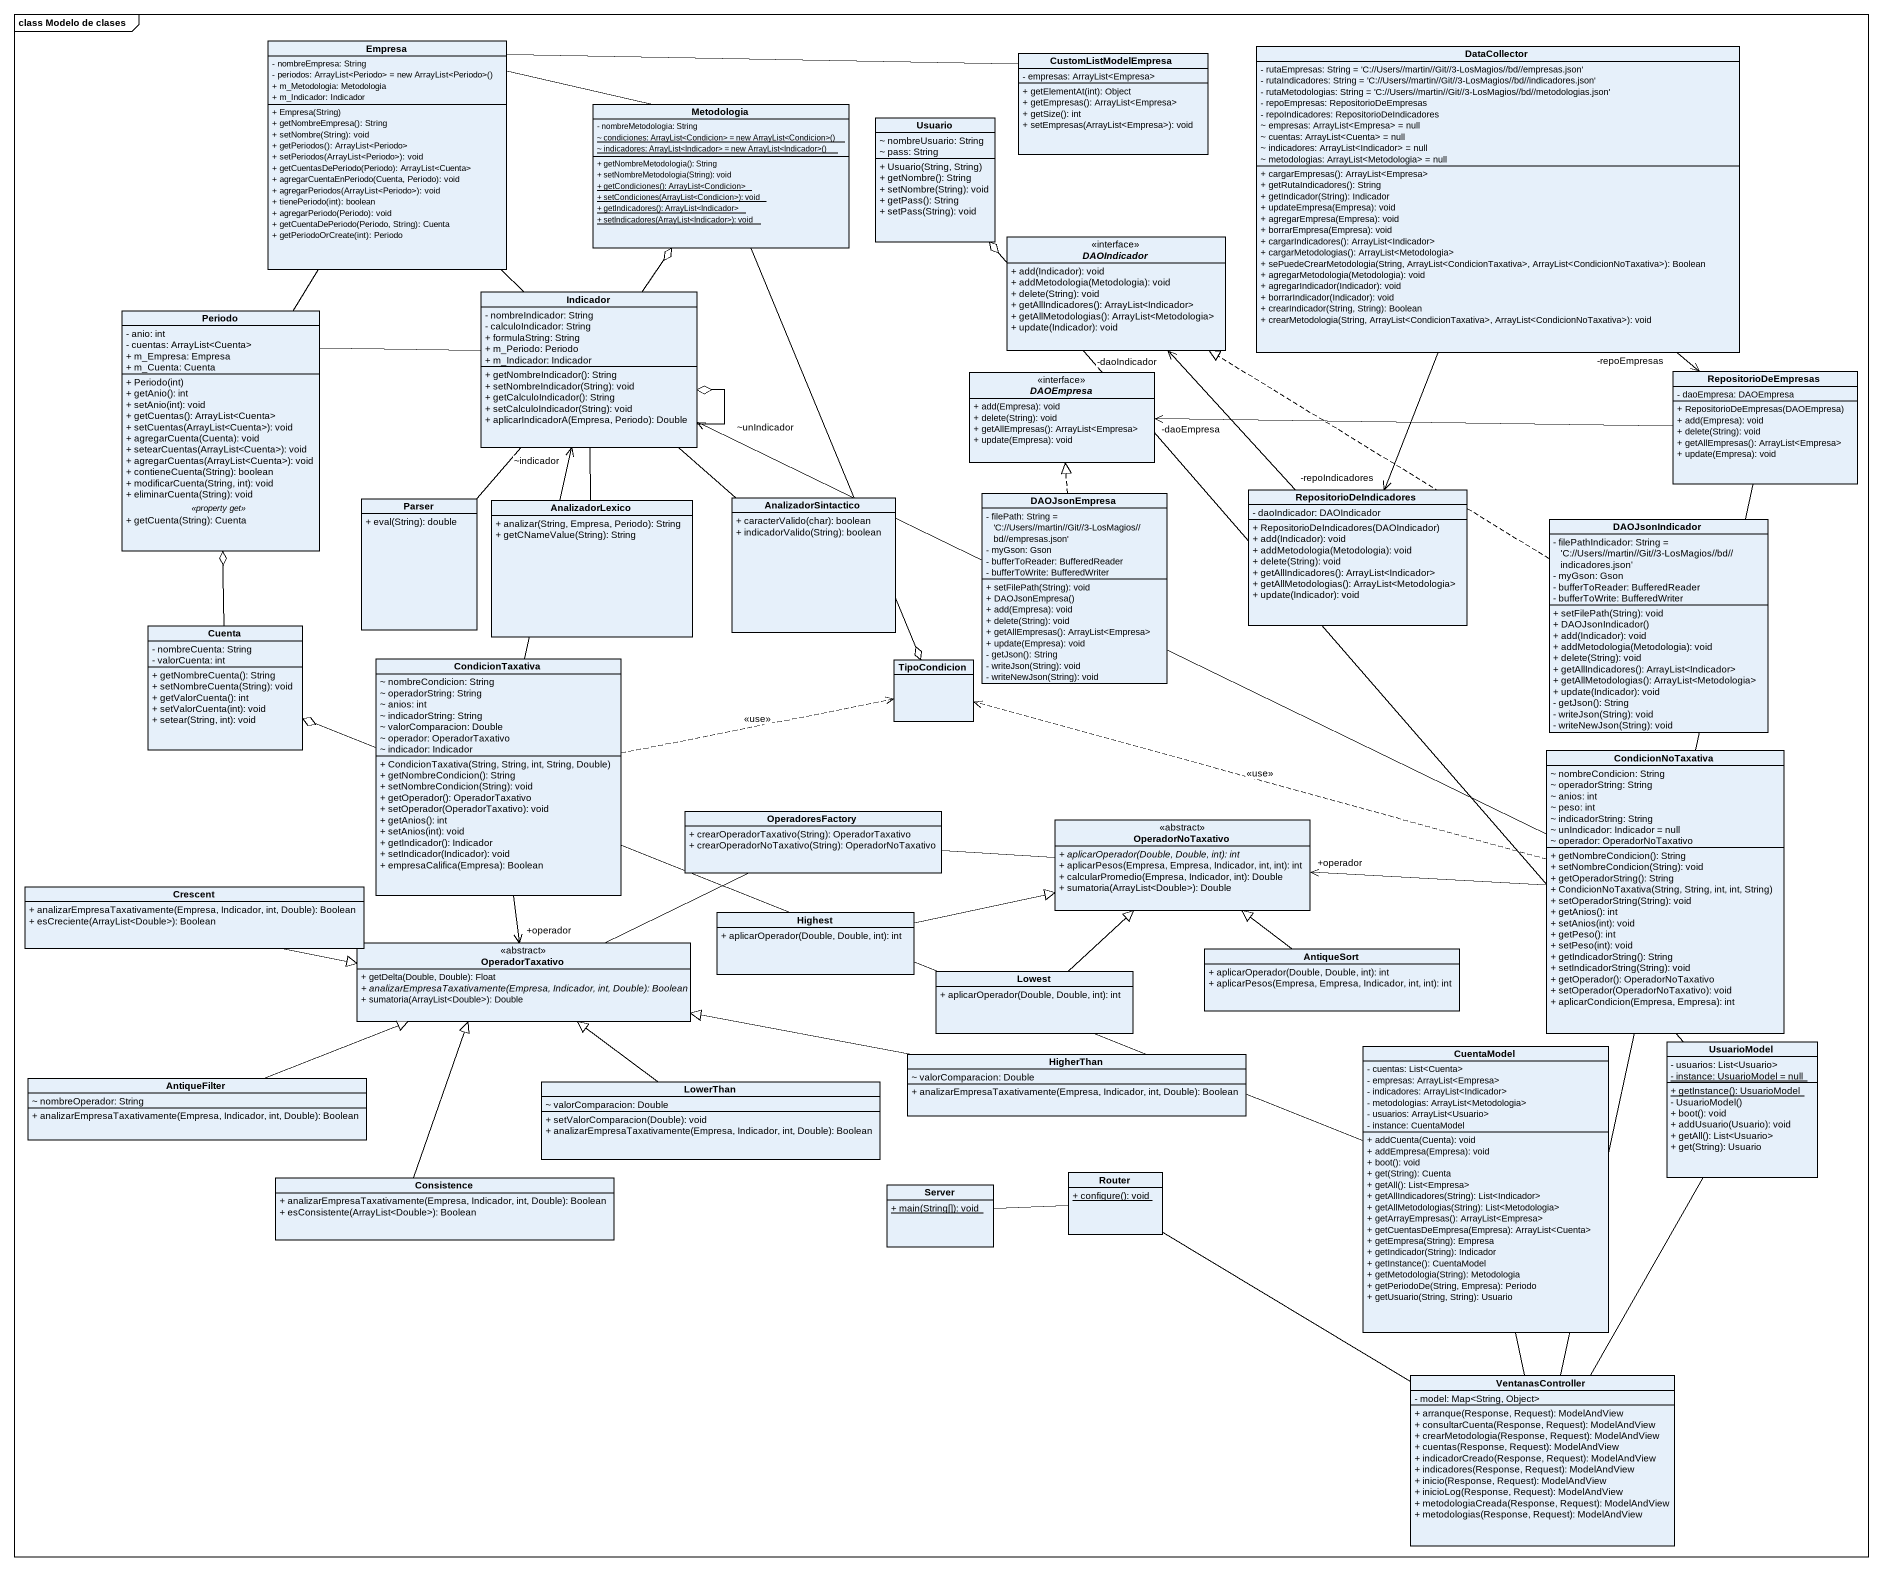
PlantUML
@startuml
mainframe class Modelo de clases
hide circle
hide empty members
skinparam classAttributeIconSize 0
class Empresa {
  - nombreEmpresa: String
  {field} - periodos: ArrayList<Periodo> = new ArrayList<Periodo>()
  + m_Metodologia: Metodologia
  + m_Indicador: Indicador
  + Empresa(String)
  + getNombreEmpresa(): String
  + setNombre(String): void
  + getPeriodos(): ArrayList<Periodo>
  + setPeriodos(ArrayList<Periodo>): void
  + getCuentasDePeriodo(Periodo): ArrayList<Cuenta>
  + agregarCuentaEnPeriodo(Cuenta, Periodo): void
  + agregarPeriodos(ArrayList<Periodo>): void
  + tienePeriodo(int): boolean
  + agregarPeriodo(Periodo): void
  + getCuentaDePeriodo(Periodo, String): Cuenta
  + getPeriodoOrCreate(int): Periodo
}
class DataCollector {
  - rutaEmpresas: String = 'C:~//Users~//martin~//Git~//3-LosMagios~//bd~//empresas.json'
  - rutaIndicadores: String = 'C:~//Users~//martin~//Git~//3-LosMagios~//bd~//indicadores.json'
  - rutaMetodologias: String = 'C:~//Users~//martin~//Git~//3-LosMagios~//bd~//metodologias.json'
  - repoEmpresas: RepositorioDeEmpresas
  - repoIndicadores: RepositorioDeIndicadores
  ~ empresas: ArrayList<Empresa> = null
  ~ cuentas: ArrayList<Cuenta> = null
  ~ indicadores: ArrayList<Indicador> = null
  ~ metodologias: ArrayList<Metodologia> = null
  + cargarEmpresas(): ArrayList<Empresa>
  + getRutaIndicadores(): String
  + getIndicador(String): Indicador
  + updateEmpresa(Empresa): void
  + agregarEmpresa(Empresa): void
  + borrarEmpresa(Empresa): void
  + cargarIndicadores(): ArrayList<Indicador>
  + cargarMetodologias(): ArrayList<Metodologia>
  + sePuedeCrearMetodologia(String, ArrayList<CondicionTaxativa>, ArrayList<CondicionNoTaxativa>): Boolean
  + agregarMetodologia(Metodologia): void
  + agregarIndicador(Indicador): void
  + borrarIndicador(Indicador): void
  + crearIndicador(String, String): Boolean
  + crearMetodologia(String, ArrayList<CondicionTaxativa>, ArrayList<CondicionNoTaxativa>): void
}
class CustomListModelEmpresa {
  - empresas: ArrayList<Empresa>
  + getElementAt(int): Object
  + getEmpresas(): ArrayList<Empresa>
  + getSize(): int
  + setEmpresas(ArrayList<Empresa>): void
}
class Metodologia {
  - nombreMetodologia: String
  {static} {field} ~ condiciones: ArrayList<Condicion> = new ArrayList<Condicion>()
  {static} {field} ~ indicadores: ArrayList<Indicador> = new ArrayList<Indicador>()
  + getNombreMetodologia(): String
  + setNombreMetodologia(String): void
  {static} + getCondiciones(): ArrayList<Condicion>
  {static} + setCondiciones(ArrayList<Condicion>): void
  {static} + getIndicadores(): ArrayList<Indicador>
  {static} + setIndicadores(ArrayList<Indicador>): void
}
class Usuario {
  ~ nombreUsuario: String
  ~ pass: String
  + Usuario(String, String)
  + getNombre(): String
  + setNombre(String): void
  + getPass(): String
  + setPass(String): void
}
abstract class DAOIndicador <<interface>> {
  + add(Indicador): void
  + addMetodologia(Metodologia): void
  + delete(String): void
  + getAllIndicadores(): ArrayList<Indicador>
  + getAllMetodologias(): ArrayList<Metodologia>
  + update(Indicador): void
}
class Periodo {
  - anio: int
  - cuentas: ArrayList<Cuenta>
  + m_Empresa: Empresa
  + m_Cuenta: Cuenta
  --
  + Periodo(int)
  + getAnio(): int
  + setAnio(int): void
  + getCuentas(): ArrayList<Cuenta>
  + setCuentas(ArrayList<Cuenta>): void
  + agregarCuenta(Cuenta): void
  + setearCuentas(ArrayList<Cuenta>): void
  + agregarCuentas(ArrayList<Cuenta>): void
  + contieneCuenta(String): boolean
  + modificarCuenta(String, int): void
  + eliminarCuenta(String): void
  .. <<property get>> ..
  + getCuenta(String): Cuenta
}
class Indicador {
  - nombreIndicador: String
  - calculoIndicador: String
  + formulaString: String
  + m_Periodo: Periodo
  + m_Indicador: Indicador
  + getNombreIndicador(): String
  + setNombreIndicador(String): void
  + getCalculoIndicador(): String
  + setCalculoIndicador(String): void
  + aplicarIndicadorA(Empresa, Periodo): Double
}
class RepositorioDeEmpresas {
  - daoEmpresa: DAOEmpresa
  + RepositorioDeEmpresas(DAOEmpresa)
  + add(Empresa): void
  + delete(String): void
  + getAllEmpresas(): ArrayList<Empresa>
  + update(Empresa): void
}
abstract class DAOEmpresa <<interface>> {
  + add(Empresa): void
  + delete(String): void
  + getAllEmpresas(): ArrayList<Empresa>
  + update(Empresa): void
}
class RepositorioDeIndicadores {
  - daoIndicador: DAOIndicador
  + RepositorioDeIndicadores(DAOIndicador)
  + add(Indicador): void
  + addMetodologia(Metodologia): void
  + delete(String): void
  + getAllIndicadores(): ArrayList<Indicador>
  + getAllMetodologias(): ArrayList<Metodologia>
  + update(Indicador): void
}
class Parser {
  + eval(String): double
}
class AnalizadorLexico {
  + analizar(String, Empresa, Periodo): String
  + getCNameValue(String): String
}
class AnalizadorSintactico {
  + caracterValido(char): boolean
  + indicadorValido(String): boolean
}
class DAOJsonEmpresa {
  - filePath: String = 'C:~//Users~//martin~//Git~//3-LosMagios~//bd~//empresas.json'
  - myGson: Gson
  - bufferToReader: BufferedReader
  - bufferToWrite: BufferedWriter
  + setFilePath(String): void
  + DAOJsonEmpresa()
  + add(Empresa): void
  + delete(String): void
  + getAllEmpresas(): ArrayList<Empresa>
  + update(Empresa): void
  - getJson(): String
  - writeJson(String): void
  - writeNewJson(String): void
}
class DAOJsonIndicador {
  - filePathIndicador: String = 'C:~//Users~//martin~//Git~//3-LosMagios~//bd~//indicadores.json'
  - myGson: Gson
  - bufferToReader: BufferedReader
  - bufferToWrite: BufferedWriter
  + setFilePath(String): void
  + DAOJsonIndicador()
  + add(Indicador): void
  + addMetodologia(Metodologia): void
  + delete(String): void
  + getAllIndicadores(): ArrayList<Indicador>
  + getAllMetodologias(): ArrayList<Metodologia>
  + update(Indicador): void
  - getJson(): String
  - writeJson(String): void
  - writeNewJson(String): void
}
class Cuenta {
  - nombreCuenta: String
  - valorCuenta: int
  + getNombreCuenta(): String
  + setNombreCuenta(String): void
  + getValorCuenta(): int
  + setValorCuenta(int): void
  + setear(String, int): void
}
class CondicionTaxativa {
  ~ nombreCondicion: String
  ~ operadorString: String
  ~ anios: int
  ~ indicadorString: String
  ~ valorComparacion: Double
  ~ operador: OperadorTaxativo
  ~ indicador: Indicador
  + CondicionTaxativa(String, String, int, String, Double)
  + getNombreCondicion(): String
  + setNombreCondicion(String): void
  + getOperador(): OperadorTaxativo
  + setOperador(OperadorTaxativo): void
  + getAnios(): int
  + setAnios(int): void
  + getIndicador(): Indicador
  + setIndicador(Indicador): void
  + empresaCalifica(Empresa): Boolean
}
class TipoCondicion
class CondicionNoTaxativa {
  ~ nombreCondicion: String
  ~ operadorString: String
  ~ anios: int
  ~ peso: int
  ~ indicadorString: String
  ~ unIndicador: Indicador = null
  ~ operador: OperadorNoTaxativo
  + getNombreCondicion(): String
  + setNombreCondicion(String): void
  + getOperadorString(): String
  + CondicionNoTaxativa(String, String, int, int, String)
  + setOperadorString(String): void
  + getAnios(): int
  + setAnios(int): void
  + getPeso(): int
  + setPeso(int): void
  + getIndicadorString(): String
  + setIndicadorString(String): void
  + getOperador(): OperadorNoTaxativo
  + setOperador(OperadorNoTaxativo): void
  + aplicarCondicion(Empresa, Empresa): int
}
class OperadoresFactory {
  + crearOperadorTaxativo(String): OperadorTaxativo
  + crearOperadorNoTaxativo(String): OperadorNoTaxativo
}
class OperadorNoTaxativo <<abstract>> {
  {abstract} + aplicarOperador(Double, Double, int): int
  + aplicarPesos(Empresa, Empresa, Indicador, int, int): int
  + calcularPromedio(Empresa, Indicador, int): Double
  + sumatoria(ArrayList<Double>): Double
}
class Crescent {
  + analizarEmpresaTaxativamente(Empresa, Indicador, int, Double): Boolean
  + esCreciente(ArrayList<Double>): Boolean
}
class Highest {
  + aplicarOperador(Double, Double, int): int
}
class OperadorTaxativo <<abstract>> {
  + getDelta(Double, Double): Float
  {abstract} + analizarEmpresaTaxativamente(Empresa, Indicador, int, Double): Boolean
  + sumatoria(ArrayList<Double>): Double
}
class Lowest {
  + aplicarOperador(Double, Double, int): int
}
class AntiqueSort {
  + aplicarOperador(Double, Double, int): int
  + aplicarPesos(Empresa, Empresa, Indicador, int, int): int
}
class CuentaModel {
  - cuentas: List<Cuenta>
  - empresas: ArrayList<Empresa>
  - indicadores: ArrayList<Indicador>
  - metodologias: ArrayList<Metodologia>
  - usuarios: ArrayList<Usuario>
  - instance: CuentaModel
  + addCuenta(Cuenta): void
  + addEmpresa(Empresa): void
  + boot(): void
  + get(String): Cuenta
  + getAll(): List<Empresa>
  + getAllIndicadores(String): List<Indicador>
  + getAllMetodologias(String): List<Metodologia>
  + getArrayEmpresas(): ArrayList<Empresa>
  + getCuentasDeEmpresa(Empresa): ArrayList<Cuenta>
  + getEmpresa(String): Empresa
  + getIndicador(String): Indicador
  + getInstance(): CuentaModel
  + getMetodologia(String): Metodologia
  + getPeriodoDe(String, Empresa): Periodo
  + getUsuario(String, String): Usuario
}
class UsuarioModel {
  - usuarios: List<Usuario>
  {static} - instance: UsuarioModel = null
  {static} + getInstance(): UsuarioModel
  - UsuarioModel()
  + boot(): void
  + addUsuario(Usuario): void
  + getAll(): List<Usuario>
  + get(String): Usuario
}
class AntiqueFilter {
  ~ nombreOperador: String
  + analizarEmpresaTaxativamente(Empresa, Indicador, int, Double): Boolean
}
class LowerThan {
  ~ valorComparacion: Double
  + setValorComparacion(Double): void
  + analizarEmpresaTaxativamente(Empresa, Indicador, int, Double): Boolean
}
class HigherThan {
  ~ valorComparacion: Double
  + analizarEmpresaTaxativamente(Empresa, Indicador, int, Double): Boolean
}
class Router {
  {static} + configure(): void
}
class Consistence {
  + analizarEmpresaTaxativamente(Empresa, Indicador, int, Double): Boolean
  + esConsistente(ArrayList<Double>): Boolean
}
class Server {
  {static} + main(String[]): void
}
class VentanasController {
  - model: Map<String, Object>
  + arranque(Response, Request): ModelAndView
  + consultarCuenta(Response, Request): ModelAndView
  + crearMetodologia(Response, Request): ModelAndView
  + cuentas(Response, Request): ModelAndView
  + indicadorCreado(Response, Request): ModelAndView
  + indicadores(Response, Request): ModelAndView
  + inicio(Response, Request): ModelAndView
  + inicioLog(Response, Request): ModelAndView
  + metodologiaCreada(Response, Request): ModelAndView
  + metodologias(Response, Request): ModelAndView
}
Empresa -right- Metodologia
Empresa -- Indicador
DataCollector --> "-repoEmpresas" RepositorioDeEmpresas
DataCollector --> "-repoIndicadores" RepositorioDeIndicadores
CustomListModelEmpresa -left- Empresa
Metodologia --o TipoCondicion
Periodo -up- Empresa
Indicador -up-o Metodologia
Indicador -left- Periodo
Indicador --o Indicador
Indicador -- Parser
Indicador -- AnalizadorSintactico
RepositorioDeEmpresas -left-> "-daoEmpresa" DAOEmpresa
RepositorioDeIndicadores -up-> "-daoIndicador" DAOIndicador
AnalizadorLexico -up- Indicador
DAOJsonEmpresa .up.|> DAOEmpresa
DAOJsonIndicador .up.|> DAOIndicador
Cuenta -up-o Periodo
CondicionTaxativa -up-> "~indicador" Indicador
CondicionTaxativa .right.> TipoCondicion : <<use>>
CondicionTaxativa --> "+operador" OperadorTaxativo
CondicionNoTaxativa -left-> "~unIndicador" Indicador
CondicionNoTaxativa .left.> TipoCondicion : <<use>>
CondicionNoTaxativa -left-> "+operador" OperadorNoTaxativo
OperadoresFactory -right- OperadorNoTaxativo
OperadoresFactory -left- OperadorTaxativo
Crescent -right-|> OperadorTaxativo
Highest -right-|> OperadorNoTaxativo
Lowest -up-|> OperadorNoTaxativo
AntiqueSort -up-|> OperadorNoTaxativo
CuentaModel -left-o Cuenta
UsuarioModel -up-o Usuario
AntiqueFilter -right-|> OperadorTaxativo
LowerThan -up-|> OperadorTaxativo
HigherThan -left-|> OperadorTaxativo
Router -- VentanasController
Consistence -up-|> OperadorTaxativo
Server -right- Router
VentanasController -up- RepositorioDeEmpresas
VentanasController -up- CuentaModel
VentanasController -up- UsuarioModel
@enduml
